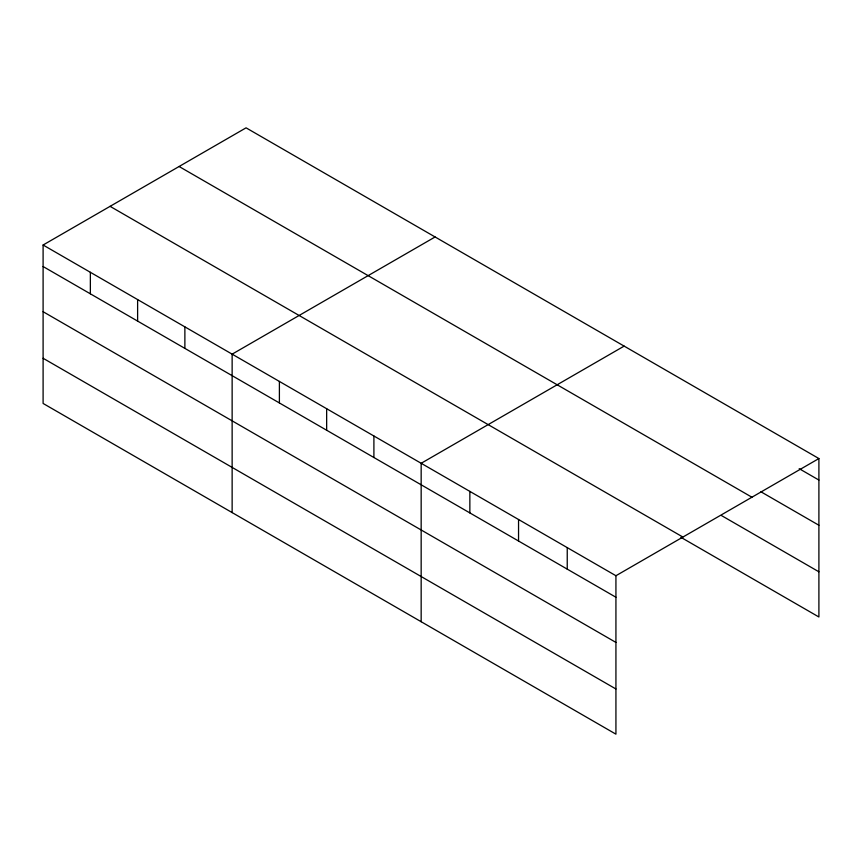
<?xml version="1.0" encoding="UTF-8"?>
<svg xmlns="http://www.w3.org/2000/svg" width="862" height="862" viewBox="0 0 862 862"><rect width="100%" height="100%" fill="white"/><g stroke="black" fill="none" stroke-linecap="round" stroke-linejoin="round"><path stroke-width="1.29" d="M43.1 245.013L615.931 575.73L615.931 734.165L43.1 403.448L43.1 245.013L246.069 127.835L818.9 458.552L818.9 616.987L680.948 537.338M435.105 236.964L232.137 354.153L232.137 512.588M624.142 346.104L421.162 463.293L421.162 621.728M615.931 575.73L818.9 458.552M799.193 468.68L818.9 480.059M760.93 491.782L818.9 525.249M179.091 166.495L751.923 497.223M721.516 515.573L818.9 571.797M110.077 206.341L682.909 537.058M43.1 266.53L615.931 597.247M43.1 311.71L615.931 642.427M43.1 358.269L615.931 688.986M567.239 547.618L567.239 569.135M518.547 519.506L518.547 541.024M469.855 491.405L469.855 512.912M373.903 436L373.903 457.517M326.655 408.717L326.655 430.235M279.396 381.435L279.396 402.953M184.877 326.87L184.877 348.377M137.618 299.588L137.618 321.095M90.359 272.295L90.359 293.813"/></g></svg>
